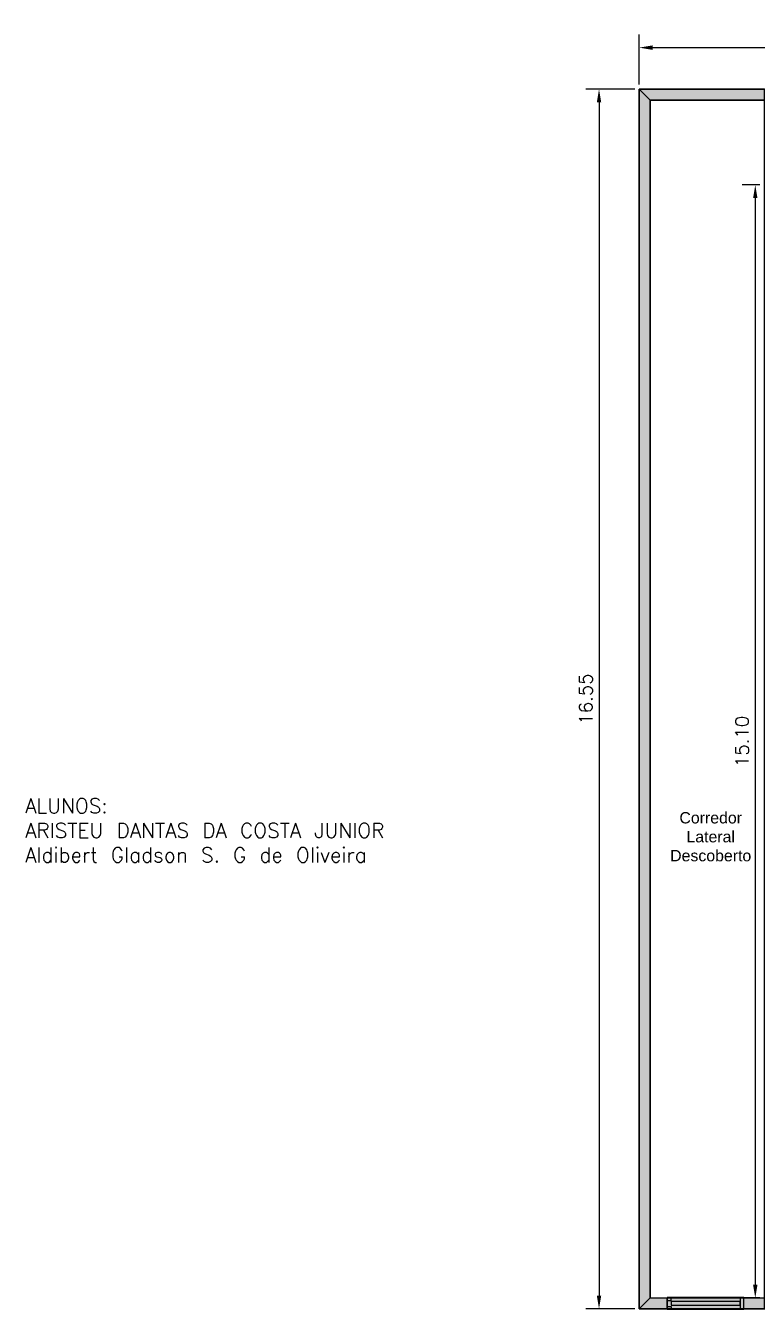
# Model space of a CAD drawing. Extents: x -7.4 to 20.1, y 0.2 to 18.5.
# Drawn here: x -7.43 to 2.51, y 1.08 to 18.49 of the extents above; entities that cross this region are included whole.
import ezdxf

# ---------------------------------------------------------------- set-up
doc = ezdxf.new("R2010")
doc.units = 0
doc.header["$MEASUREMENT"] = 0
doc.layers.get('0').update_dxf_attribs({"linetype": 'CONTINUOUS'})
doc.layers.get('Defpoints').update_dxf_attribs({"linetype": 'CONTINUOUS'})
doc.layers.add('ANNOTATIONS', color=7, linetype='CONTINUOUS')
doc.layers.add('BUILDING_ENVELOPE', color=51, linetype='CONTINUOUS')
doc.styles.get("Standard").update_dxf_attribs({"font": 'txt.shx'})
doc.dimstyles.get("Standard").update_dxf_attribs({"dimtxt": 0.18, "dimasz": 0.18, "dimexe": 0.18, "dimexo": 0.0625, "dimgap": 0.09, "dimtad": 0, "dimtih": 1, "dimtoh": 1, "dimdec": 4, "dimzin": 0, "dimdsep": 46, "dimtxsty": 'Standard', "dimcen": 0.09, "dimadec": 0, "dimazin": 0, "dimtfac": 1, "dimtdec": 4, "dimtofl": 0, "dimtmove": 0, "dimatfit": 3, "dimfxl": 1, "dimtolj": 1, "dimtzin": 0, "dimarcsym": 0})

# ---------------------------------------------------------------- blocks, each defined once
blk = doc.blocks.new('*D26')
at = {"color": 0, "lineweight": -2, "transparency": 16777216}
for p, q in [((0.903, 17.694), (0.903, 18.374)), ((19.403, 17.694), (19.403, 18.374)), ((1.083, 18.194), (19.223, 18.194))]:
    blk.add_line(p, q, dxfattribs=at)
at = {"color": 0, "transparency": 16777216}
for points in [[(1.083, 18.224), (1.083, 18.164), (0.903, 18.194)], [(19.223, 18.224), (19.223, 18.164), (19.403, 18.194)]]:
    blk.add_solid(points, dxfattribs=at)
at = {"layer": 'Defpoints', "color": 0, "transparency": 16777216}
for p in [(19.403, 18.194), (0.903, 17.632), (19.403, 17.632)]:
    blk.add_point(p, dxfattribs=at)
at = {"color": 0, "transparency": 16777216, "insert": (10.153, 18.374), "char_height": 0.18, "attachment_point": 5}
blk.add_mtext('\\A1;18.50', dxfattribs=at)
blk = doc.blocks.new('*D28')
at = {"color": 0, "lineweight": -2, "transparency": 16777216}
for p, q in [((0.841, 17.632), (0.177, 17.632)), ((0.357, 17.452), (0.357, 1.262)), ((0.841, 1.082), (0.177, 1.082))]:
    blk.add_line(p, q, dxfattribs=at)
at = {"color": 0, "transparency": 16777216}
for points in [[(0.327, 17.452), (0.387, 17.452), (0.357, 17.632)], [(0.327, 1.262), (0.387, 1.262), (0.357, 1.082)]]:
    blk.add_solid(points, dxfattribs=at)
at = {"layer": 'Defpoints', "color": 0, "transparency": 16777216}
for p in [(0.903, 17.632), (0.357, 1.082), (0.903, 1.082)]:
    blk.add_point(p, dxfattribs=at)
at = {"color": 0, "transparency": 16777216, "insert": (0.177, 9.357), "char_height": 0.18, "attachment_point": 5, "rotation": 90}
blk.add_mtext('\\A1;16.55', dxfattribs=at)
blk = doc.blocks.new('*D30')
at = {"color": 0, "lineweight": -2, "transparency": 16777216}
for p, q in [((2.54, 16.332), (2.298, 16.332)), ((2.478, 16.152), (2.478, 1.412)), ((2.54, 1.232), (2.298, 1.232))]:
    blk.add_line(p, q, dxfattribs=at)
at = {"color": 0, "transparency": 16777216}
for points in [[(2.448, 16.152), (2.508, 16.152), (2.478, 16.332)], [(2.448, 1.412), (2.508, 1.412), (2.478, 1.232)]]:
    blk.add_solid(points, dxfattribs=at)
at = {"layer": 'Defpoints', "color": 0, "transparency": 16777216}
for p in [(2.603, 16.332), (2.478, 1.232), (2.603, 1.232)]:
    blk.add_point(p, dxfattribs=at)
at = {"color": 0, "transparency": 16777216, "insert": (2.298, 8.782), "char_height": 0.18, "attachment_point": 5, "rotation": 90}
blk.add_mtext('\\A1;15.10', dxfattribs=at)

msp = doc.modelspace()

# ---------------------------------------------------------------- hatches: boundary and pattern name
at = {"layer": 'BUILDING_ENVELOPE'}
for points in [[(0.903, 1.082), (0.903, 17.632), (1.053, 17.482), (1.053, 1.232)], [(0.903, 17.632), (19.403, 17.632), (19.253, 17.482), (1.053, 17.482)], [(1.053, 1.232), (17.608, 1.232), (17.757, 1.082), (0.903, 1.082)]]:
    msp.add_hatch(color=253, dxfattribs=at).paths.add_polyline_path(points)

# ---------------------------------------------------------------- linework, layer by layer
for points in [[(0.903, 17.632), (19.403, 17.632), (19.253, 1.082), (0.903, 1.082), (0.903, 17.632)], [(0.903, 17.632), (19.403, 17.632)], [(0.903, 1.082), (2.603, 1.082), (2.603, 16.332), (2.603, 17.632), (0.903, 17.632), (0.903, 1.082)], [(2.603, 16.332), (17.854, 16.332), (17.757, 1.082), (0.903, 1.082)], [(0.903, 1.082), (2.753, 1.082)]]:
    msp.add_lwpolyline(points)
at = {"layer": 'BUILDING_ENVELOPE', "color": 7, "linetype": 'Continuous'}
for p, q in [((0.903, 1.082), (0.903, 17.632)), ((0.903, 17.632), (19.403, 17.632)), ((1.053, 1.232), (1.053, 17.482)), ((1.053, 17.482), (19.253, 17.482)), ((1.053, 1.232), (17.608, 1.232)), ((1.284, 1.082), (1.284, 1.232)), ((2.322, 1.082), (2.322, 1.232)), ((0.903, 1.082), (17.757, 1.082))]:
    msp.add_line(p, q, dxfattribs=at)
for points in [[(0.903, 1.082), (0.903, 17.632), (1.053, 17.482), (1.053, 1.232)], [(0.903, 17.632), (19.403, 17.632), (19.253, 17.482), (1.053, 17.482)], [(1.053, 1.232), (17.608, 1.232), (17.757, 1.082), (0.903, 1.082)], [(1.284, 1.077), (2.322, 1.077), (2.322, 1.237), (1.284, 1.237)], [(1.284, 1.232), (1.284, 1.197), (1.334, 1.197), (1.334, 1.232)], [(2.322, 1.082), (2.322, 1.232), (2.272, 1.232), (2.272, 1.082)], [(1.284, 1.082), (1.284, 1.117), (1.334, 1.117), (1.334, 1.082)], [(1.334, 1.132), (2.272, 1.132), (2.272, 1.182), (1.334, 1.182)]]:
    msp.add_lwpolyline(points, close=True, dxfattribs=at)
at = {"layer": 'BUILDING_ENVELOPE'}
msp.add_lwpolyline([(0.903, 1.082), (2.603, 1.082), (2.603, 17.632), (0.903, 17.632), (0.903, 1.082)], dxfattribs=at)

# ---------------------------------------------------------------- texts
at = {"layer": 'ANNOTATIONS', "insert": (1.873, 7.488), "char_height": 0.1541, "width": 1.3, "attachment_point": 5}
msp.add_mtext('\\C7;\\fArial|b0|i0|;\\H0.15409676972777;Corredor \\PLateral\\PDescoberto', dxfattribs=at)
at = {"layer": 'BUILDING_ENVELOPE', "insert": (-7.434, 8.008), "char_height": 0.2, "attachment_point": 1}
msp.add_mtext_dynamic_manual_height_columns('ALUNOS:\\PARISTEU DANTAS DA COSTA JUNIOR\\PAldibert Gladson S. G de Oliveira', width=6.79436, gutter_width=1, heights=[0], dxfattribs=at)

# ---------------------------------------------------------------- dimensions: what is measured, and where the dimension line sits
dim = msp.add_linear_dim(base=(19.403, 18.194), p1=(0.903, 17.632), p2=(19.403, 17.632), dimstyle='Standard', override={"dimtad": 1, "dimtih": 0, "dimtoh": 0, "dimdec": 2})
dim.commit()
dim.dimension.update_dxf_attribs({"geometry": '*D26', "text_midpoint": (10.153, 18.374)})
for base, p1, p2, picture, middle in [((0.357, 1.082), (0.903, 17.632), (0.903, 1.082), '*D28', (0.177, 9.357)), ((2.478, 1.232), (2.603, 16.332), (2.603, 1.232), '*D30', (2.298, 8.782))]:
    dim = msp.add_linear_dim(base=base, p1=p1, p2=p2, angle=90, dimstyle='Standard', override={"dimtad": 1, "dimtih": 0, "dimtoh": 0, "dimdec": 2})
    dim.commit()
    dim.dimension.update_dxf_attribs({"geometry": picture, "text_midpoint": middle})

doc.saveas('drawing.dxf')
